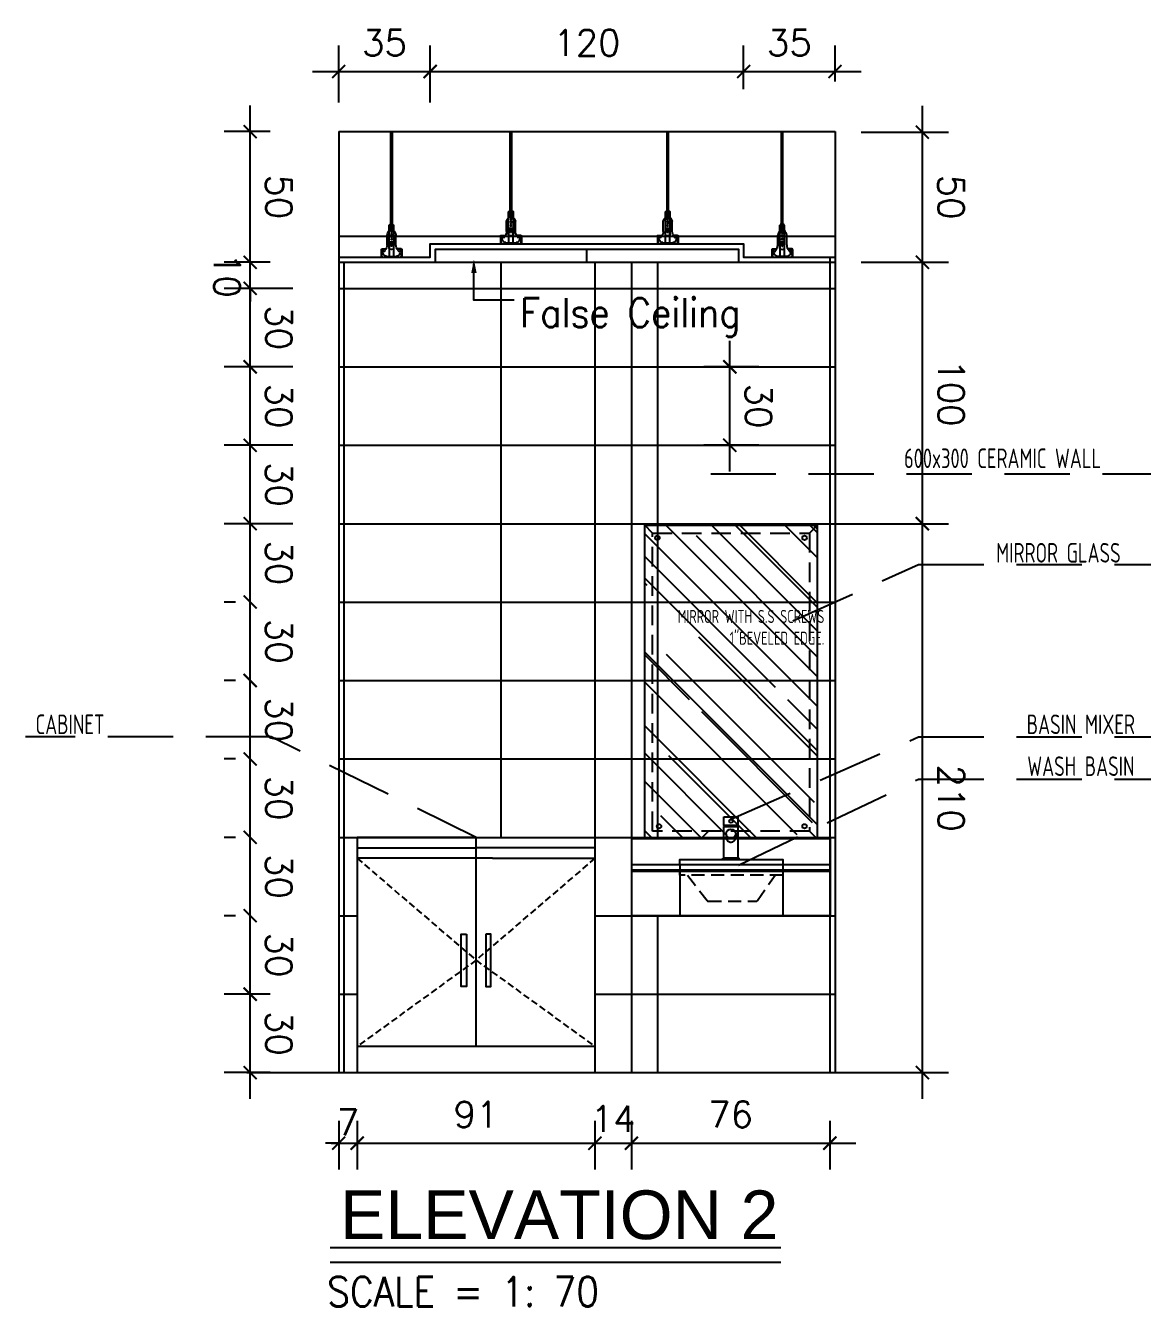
# Model space of a CAD drawing. Header units: centimetres. Extents: x -1797 to 2001, y -8788 to 1856.
# Drawn here: x 802.4 to 1229.8, y 1366.1 to 1856 of the extents above; entities that cross this region are included whole.
import ezdxf
from ezdxf.xclip import XClip

# ---------------------------------------------------------------- set-up
doc = ezdxf.new("R2010")
doc.units = ezdxf.units.CM
doc.header["$LTSCALE"] = 100
doc.header["$MEASUREMENT"] = 0
doc.header["$XCLIPFRAME"] = 0
doc.header["$PDMODE"] = 35
doc.linetypes.add('HIDDEN', pattern=[0.375, 0.25, -0.125])
doc.linetypes.add('HIDDEN2', pattern=[0.1875, 0.125, -0.0625])
for name, color, linetype in [('BATH', 85, 'Continuous'), ('CEILING', 161, 'Continuous'), ('CEILING HANGER', 8, 'Continuous'), ('DIM', 1, 'Continuous'), ('HIDDEN -03', 8, 'HIDDEN'), ('ID_Flooring_02', 127, 'Continuous'), ('ID_Furniture-Fixed_01', 141, 'Continuous'), ('IDT-13Light-Hidden', 1, 'HIDDEN'), ('IDT-HATCH', 8, 'Continuous'), ('IDT-TXT25', 3, 'Continuous'), ('TEXT', 3, 'Continuous'), ('Text-1', 3, 'Continuous'), ('WALL-01', 7, 'Continuous'), ('WALL-03', 2, 'Continuous'), ('WALL-04', 1, 'Continuous'), ('WALL-05', 8, 'Continuous')]:
    doc.layers.add(name, color=color, linetype=linetype)
doc.styles.add('ART', font='arial.ttf')
doc.styles.add('HB25Small', font='ARCHSTYL.SHX', dxfattribs={"width": 0.8, "height": 2.5})
doc.styles.add('ISO', font='isocp2.shx', dxfattribs={"width": 0.8})
doc.styles.add('ROMANS', font='romans')
doc.dimstyles.new('AS-17-100', dxfattribs={"dimtxt": 10, "dimasz": 5, "dimexe": 10, "dimexo": 10, "dimgap": 6, "dimtad": 1, "dimtoh": 1, "dimdec": 0, "dimdsep": 46, "dimtxsty": 'ROMANS', "dimblk1": 'ARCHTICK', "dimblk2": 'ARCHTICK', "dimsah": 1, "dimcen": 25, "dimdle": 10, "dimclrd": 1, "dimclre": 1, "dimclrt": 2, "dimadec": 0, "dimazin": 0, "dimtfac": 1, "dimtdec": 0, "dimtofl": 0, "dimtmove": 2, "dimatfit": 3, "dimldrblk": 'ARCHTICK', "dimfxl": 1, "dimtolj": 1, "dimtzin": 0, "dimarcsym": 0})
doc.dimstyles.new('DIM DET', dxfattribs={"dimtxt": 0.05, "dimasz": 0.025, "dimexe": 0.025, "dimexo": 0.025, "dimgap": 0.025, "dimtad": 1, "dimzin": 0, "dimdsep": 46, "dimtxsty": 'ISO', "dimblk": 'ARCHTICK', "dimcen": 0.1, "dimdle": 0.025, "dimclrd": 15, "dimclre": 15, "dimclrt": 2, "dimadec": 0, "dimazin": 0, "dimtfac": 1, "dimtmove": 2, "dimatfit": 0, "dimldrblk": 'ARCHTICK', "dimfxl": 0.17, "dimtzin": 1, "dimarcsym": 0})

# ---------------------------------------------------------------- blocks, each defined once
blk = doc.blocks.new('SUP')
at = {"layer": 'CEILING HANGER', "extrusion": (-6.56544e-09, 1.61575e-05, 1)}
for p, q in [((-555.86, -4415.29, 0.02), (-555.86, -4347.85, 0.02)), ((-555.25, -4415.29, 0.02), (-555.25, -4347.85, 0.02)), ((-556.44, -4415.38, 0.02), (-556.44, -4413.19, 0.02)), ((-555.86, -4414.67, 0.02), (-555.86, -4414.7, 0.02)), ((-555.86, -4414.7, 0.02), (-555.84, -4414.74, 0.02)), ((-555.27, -4414.74, 0.02), (-555.26, -4414.7, 0.02)), ((-555.26, -4414.7, 0.02), (-555.25, -4414.67, 0.02)), ((-554.61, -4415.38, 0.02), (-554.61, -4413.19, 0.02)), ((-557.24, -4420.73, 0.02), (-557.24, -4417, 0.02)), ((-556.44, -4422.11, 0.02), (-556.44, -4415.38, 0.02)), ((-554.61, -4419.5, 0.02), (-556.44, -4419.5, 0.02)), ((-556.34, -4415.29, 0.02), (-554.71, -4415.29, 0.02)), ((-555.84, -4414.74, 0.02), (-555.82, -4414.77, 0.02)), ((-555.82, -4414.77, 0.02), (-555.79, -4414.79, 0.02)), ((-555.79, -4414.79, 0.02), (-555.75, -4414.82, 0.02)), ((-555.75, -4414.82, 0.02), (-555.71, -4414.84, 0.02)), ((-555.71, -4414.84, 0.02), (-555.66, -4414.85, 0.02)), ((-555.66, -4414.85, 0.02), (-555.61, -4414.86, 0.02)), ((-555.61, -4414.86, 0.02), (-555.56, -4414.86, 0.02)), ((-555.56, -4414.86, 0.02), (-555.5, -4414.86, 0.02)), ((-555.5, -4414.86, 0.02), (-555.45, -4414.85, 0.02)), ((-555.45, -4414.85, 0.02), (-555.4, -4414.84, 0.02)), ((-555.4, -4414.84, 0.02), (-555.36, -4414.82, 0.02)), ((-555.36, -4414.82, 0.02), (-555.32, -4414.79, 0.02)), ((-555.32, -4414.79, 0.02), (-555.29, -4414.77, 0.02)), ((-555.29, -4414.77, 0.02), (-555.27, -4414.74, 0.02)), ((-554.61, -4422.1, 0.02), (-554.61, -4415.38, 0.02)), ((-553.82, -4420.73, 0.02), (-553.82, -4417, 0.02)), ((-559.5, -4422.53, 0.02), (-559.5, -4426.15, 0.02)), ((-559.37, -4423.36, 0.02), (-559.5, -4423.36, 0.02)), ((-559.37, -4422.53, 0.02), (-559.37, -4426.15, 0.02)), ((-559.25, -4422.29, 0.02), (-557.67, -4422.29, 0.02)), ((-559.25, -4422.41, 0.02), (-557.74, -4422.41, 0.02)), ((-558.92, -4423.15, 0.02), (-558.92, -4423.41, 0.02)), ((-558.73, -4424.21, 0.02), (-558.9, -4423.57, 0.02)), ((-558.57, -4423.16, 0.02), (-558.6, -4423.08, 0.02)), ((-558.4, -4423.28, 0.02), (-558.4, -4423.28, 0.02)), ((-556.35, -4425.11, 0.02), (-556.35, -4421.21, 0.02)), ((-556.29, -4421.21, 0.02), (-556.35, -4421.21, 0.02)), ((-556.23, -4421.14, 0.02), (-556.23, -4420.6, 0.02)), ((-554.89, -4420.53, 0.02), (-556.17, -4420.53, 0.02)), ((-555.24, -4420.02, 0.02), (-555.82, -4420.02, 0.02)), ((-555.24, -4420.27, 0.02), (-555.82, -4420.27, 0.02)), ((-555.74, -4421.21, 0.02), (-555.77, -4420.78, 0.02)), ((-555.28, -4420.78, 0.02), (-555.77, -4420.78, 0.02)), ((-555.74, -4421.21, 0.02), (-555.31, -4421.21, 0.02)), ((-555.31, -4421.21, 0.02), (-555.28, -4420.78, 0.02)), ((-554.83, -4421.14, 0.02), (-554.83, -4420.6, 0.02)), ((-554.71, -4421.21, 0.02), (-554.77, -4421.21, 0.02)), ((-554.71, -4425.11, 0.02), (-554.71, -4421.21, 0.02)), ((-551.81, -4422.29, 0.02), (-553.39, -4422.29, 0.02)), ((-551.81, -4422.41, 0.02), (-553.32, -4422.41, 0.02)), ((-552.66, -4423.28, 0.02), (-552.66, -4423.28, 0.02)), ((-552.49, -4423.16, 0.02), (-552.46, -4423.08, 0.02)), ((-552.33, -4424.21, 0.02), (-552.15, -4423.57, 0.02)), ((-552.13, -4423.15, 0.02), (-552.13, -4423.41, 0.02)), ((-551.68, -4422.53, 0.02), (-551.68, -4426.15, 0.02)), ((-551.68, -4423.36, 0.02), (-551.56, -4423.36, 0.02)), ((-551.56, -4422.53, 0.02), (-551.56, -4426.15, 0.02)), ((-559.5, -4426.15, 0.02), (-559.5, -4427.62, 0.02)), ((-559.5, -4427.62, 0.02), (-559.37, -4427.62, 0.02)), ((-559.37, -4426.15, 0.02), (-559.37, -4427.62, 0.02)), ((-556.23, -4425.11, 0.02), (-557.55, -4425.11, 0.02)), ((-554.83, -4425.11, 0.02), (-556.23, -4425.11, 0.02)), ((-555.07, -4425.48, 0.02), (-555.99, -4425.48, 0.02)), ((-553.5, -4425.11, 0.02), (-554.83, -4425.11, 0.02)), ((-551.68, -4426.15, 0.02), (-551.68, -4427.62, 0.02)), ((-551.56, -4427.62, 0.02), (-551.68, -4427.62, 0.02)), ((-551.56, -4426.15, 0.02), (-551.56, -4427.62, 0.02))]:
    blk.add_line(p, q, dxfattribs=at)
at = {"layer": 'CEILING HANGER', "extrusion": (-6.56544e-09, 1.61575e-05, 1), "const_width": 0.244, "elevation": -0.07}
blk.add_lwpolyline([(-558.58, -4423.04, 1), (-559.07, -4423.04), (-559.07, -4423.22, 0.267949), (-558.99, -4423.35, -0.57735), (-558.99, -4423.61, 0.267949), (-559.07, -4423.75), (-559.07, -4424.04, 0.267949), (-558.99, -4424.17, -0.57735), (-558.99, -4424.43, 0.267949), (-559.07, -4424.56), (-559.07, -4424.85, 0.267949), (-558.99, -4424.98, -0.57735), (-558.99, -4425.25, 0.267949), (-559.07, -4425.38), (-559.07, -4425.7, 0.414214), (-558.92, -4425.85), (-558.23, -4425.85, 0.247529), (-558.1, -4425.78, -0.247529), (-557.98, -4425.72), (-557.55, -4425.72, -0.247529), (-557.43, -4425.78, 0.247529), (-557.3, -4425.85), (-555.79, -4425.85, 0.267949), (-555.66, -4425.77, -0.57735), (-555.4, -4425.77, 0.267949), (-555.26, -4425.85), (-553.76, -4425.85, 0.247529), (-553.63, -4425.78, -0.247529), (-553.51, -4425.72), (-553.08, -4425.72, -0.247529), (-552.95, -4425.78, 0.247529), (-552.83, -4425.85), (-552.14, -4425.85, 0.414214), (-551.99, -4425.7), (-551.99, -4425.38, 0.267949), (-552.07, -4425.25, -0.57735), (-552.07, -4424.98, 0.267949), (-551.99, -4424.85), (-551.99, -4424.56, 0.267949), (-552.07, -4424.43, -0.57735), (-552.07, -4424.17, 0.267949), (-551.99, -4424.04), (-551.99, -4423.75, 0.267949), (-552.07, -4423.61, -0.57735), (-552.07, -4423.35, 0.267949), (-551.99, -4423.22), (-551.99, -4423.04, 1), (-552.48, -4423.04)], format="xyb", dxfattribs=at)
at = {"layer": 'CEILING HANGER', "extrusion": (-6.56544e-09, 1.61575e-05, 1)}
for centre, radius in [((-555.53, -4417.24, -0.05), 0.342), ((-555.53, -4416.02, -0.05), 0.252), ((-555.53, -4418.46, -0.05), 0.252)]:
    blk.add_circle(centre, radius, dxfattribs=at)
for centre, radius, start, end in [((-555.53, -4414.15, -0.05), 1.33, 104.5031, 133.577), ((-555.53, -4414.15, -0.05), 1.33, 46.3713, 77.9165), ((-554.37, -4417.4, -0.05), 2.89, 132.9462, 171.8788), ((-556.68, -4417.4, -0.05), 2.89, 8.1212, 47.0538), ((-559.25, -4422.53, -0.05), 0.244, 90, 180), ((-559.25, -4422.53, -0.05), 0.122, 90, 180), ((-558.74, -4423.15, -0.05), 0.183, 102.9976, 180), ((-558.31, -4423.41, -0.05), 0.61, 180, 195), ((-557.47, -4423.62, -0.05), 1.37, 195, 270), ((-558.75, -4423.09, -0.05), 0.122, 77.0024, 102.9976), ((-558.77, -4423.15, -0.05), 0.183, 20, 77.0024), ((-558.4, -4423.1, -0.05), 0.183, 200, 270), ((-558.4, -4423.1, -0.05), 0.183, 270, 357.8496), ((-557.85, -4423.12, -0.05), 0.366, 135.5755, 177.8496), ((-560.29, -4420.73, -0.05), 3.05, 315.5755, 360), ((-555.53, -4421.14, -0.05), 1.33, 226.423, 313.6287), ((-556.29, -4421.14, -0.05), 0.061, 270, 360), ((-556.17, -4420.6, -0.05), 0.061, 90, 180), ((-555.82, -4420.14, -0.05), 0.122, 90, 270), ((-555.24, -4420.14, -0.05), 0.122, 270, 90), ((-554.89, -4420.6, -0.05), 0.061, 360, 90), ((-554.77, -4421.14, -0.05), 0.061, 180, 270), ((-550.77, -4420.73, -0.05), 3.05, 180, 224.4246), ((-553.58, -4423.62, -0.05), 1.37, 270, 345), ((-553.21, -4423.12, -0.05), 0.366, 2.1504, 44.4246), ((-552.66, -4423.1, -0.05), 0.183, 182.1504, 270), ((-552.66, -4423.1, -0.05), 0.183, 270, 340), ((-552.29, -4423.15, -0.05), 0.183, 102.9976, 160), ((-552.3, -4423.09, -0.05), 0.122, 77.0024, 102.9976), ((-552.32, -4423.15, -0.05), 0.183, 360, 77.0024), ((-552.74, -4423.41, -0.05), 0.61, 345, 360), ((-551.81, -4422.53, -0.05), 0.244, 360, 90), ((-551.81, -4422.53, -0.05), 0.122, 360, 90), ((-555.99, -4425.11, -0.05), 0.366, 180, 270), ((-555.07, -4425.11, -0.05), 0.366, 270, 360)]:
    blk.add_arc(centre, radius, start, end, dxfattribs=at)
blk = doc.blocks.new('FALSE CEILING')
at = {"xscale": -1}
for p in [(-1545.11, 4427.62, -0.02), (-1485.11, 4427.62, -0.02), (-1425.11, 4427.62, -0.02), (-1365.11, 4427.62, -0.02), (-1305.11, 4427.62, -0.02), (-1245.11, 4427.62, -0.02), (-1185.11, 4427.62, -0.02), (-1125.11, 4427.62, -0.02), (-1065.11, 4427.62, -0.02), (-1005.11, 4427.62, -0.02), (-945.11, 4427.62, -0.02), (-885.11, 4427.62, -0.02), (-825.11, 4427.62, -0.02), (-765.11, 4427.62, -0.02), (-705.11, 4427.62, -0.02), (-645.11, 4427.62, -0.02), (-585.11, 4427.62, -0.02), (-525.11, 4427.62, -0.02), (-465.11, 4427.62, -0.02), (-405.11, 4427.62, -0.02), (-345.11, 4427.62, -0.02), (-285.11, 4427.62, -0.02), (-225.11, 4427.62, -0.02), (-165.11, 4427.62, -0.02), (-105.11, 4427.62, -0.02), (-45.11, 4427.62, -0.02), (14.89, 4427.62, -0.02), (74.89, 4427.62, -0.02), (134.89, 4427.62, -0.02), (194.89, 4427.62, -0.02), (254.89, 4427.62, -0.02), (314.89, 4427.62, -0.02), (374.89, 4427.62, -0.02), (434.89, 4427.62, -0.02)]:
    blk.add_blockref('SUP', p, dxfattribs=at)
blk = doc.blocks.new('wbmixer')
at = {"layer": 'ID_Furniture-Fixed_01'}
for p, q in [((-18.1, 98.2), (-18.1, 84.4)), ((18.1, 98.2), (18.1, 84.4))]:
    blk.add_line(p, q, dxfattribs=at)
for points in [[(-26.7, 162.7), (26.7, 162.7), (26.7, 130.3), (-26.7, 130.3)], [(-26.7, 125.8), (26.7, 125.8), (26.7, 4.7), (-26.7, 4.7)], [(-30.6, 4.7), (30.6, 4.7), (30.6, 0), (-30.6, 0)]]:
    blk.add_lwpolyline(points, close=True, dxfattribs=at)
for centre, radius in [((0, 146.5), 6.75), ((0, 98.2), 18.1)]:
    blk.add_circle(centre, radius, dxfattribs=at)
blk.add_arc((0, 84.4), 18.1, 157.5182, 0, dxfattribs=at)
blk = doc.blocks.new('MIRR')
at = {"layer": 'IDT-HATCH'}
h = blk.add_hatch(dxfattribs=at)
h.set_pattern_fill('AR-RROOF', color=256, scale=20, angle=405, style=0)
h.set_pattern_definition([(135, (355.278, -47.194), (-16.9706, 45.2548), [300, -40, 100, -20]), (135, (343.54, -21.314), (32.951, 4.667), [60, -6.6, 120, -15]), (135, (360.228, -28.102), (-64.0639, 83.0143), [160, -28, 80, -20])])
h.paths.add_polyline_path([(435.65, 69.81), (369.65, 69.81), (369.65, -50.19), (435.65, -50.19)])
at = {"layer": 'BATH', "color": 251}
for p, q in [((372.65, 66.81), (369.65, 69.81)), ((432.65, 66.81), (435.65, 69.81)), ((394.07, -47.19), (391.07, -50.19)), ((432.65, -47.19), (435.65, -50.19))]:
    blk.add_line(p, q, dxfattribs=at)
at = {"layer": 'HIDDEN -03', "linetype": 'HIDDEN2', "ltscale": 0.6}
blk.add_lwpolyline([(372.65, 66.81), (432.65, 66.81), (432.65, -47.19), (372.65, -47.19)], close=True, dxfattribs=at)
at = {"layer": 'HIDDEN -03', "linetype": 'HIDDEN2', "ltscale": 0.4}
blk.add_lwpolyline([(422.56, -62.19), (422.56, -64.09), (383.06, -64.09), (383.06, -62.19)], dxfattribs=at)
blk.add_lwpolyline([(386.06, -64.09), (393.5, -73.8, 0.244735), (394.08, -74.09), (412.19, -74.09, 0.244735), (412.77, -73.8), (419.56, -64.09)], format="xyb", dxfattribs=at)
at = {"layer": 'ID_Furniture-Fixed_01'}
for p, q in [((440.56, -50.19), (364.56, -50.19)), ((364.56, -50.19), (364.56, -79.6)), ((440.56, -50.19), (440.56, -79.6)), ((440.56, -60.19), (364.56, -60.19)), ((440.56, -62.19), (364.56, -62.19)), ((440.56, -62.69), (364.56, -62.69)), ((383.06, -60.19), (383.06, -79.6)), ((422.56, -60.19), (422.56, -79.6)), ((440.56, -79.6), (364.56, -79.6))]:
    blk.add_line(p, q, dxfattribs=at)
blk.add_lwpolyline([(369.65, 69.81), (435.65, 69.81), (435.65, -50.19), (369.65, -50.19)], close=True, dxfattribs=at)
blk.add_lwpolyline([(383.06, -60.19), (383.06, -58.09), (422.56, -58.09), (422.56, -60.19)], dxfattribs=at)
for centre in [(374.49, 64.97), (430.81, 64.97), (375.13, -45.36), (430.81, -45.36)]:
    blk.add_circle(centre, 0.837, dxfattribs=at)
at = {"layer": 'IDT-13Light-Hidden', "xscale": 0.1000000000203727, "yscale": 0.1000000000203727, "zscale": 0.1000000000203727}
blk.add_blockref('wbmixer', (402.65, -58.09), dxfattribs=at)
at = {"layer": 'IDT-TXT25', "insert": (438.39, 37.4), "char_height": 5, "width": 58.9188, "attachment_point": 3, "style": 'HB25Small'}
blk.add_mtext('MIRROR WITH S.S SCREWS 1"BEVELED EDGE.', dxfattribs=at)
blk = doc.blocks.new('_ARCHTICK')
at = {"color": 0, "linetype": 'ByBlock', "const_width": 0.15}
blk.add_lwpolyline([(-0.5, -0.5), (0.5, 0.5)], dxfattribs=at)
blk = doc.blocks.new('*D161')
at = {"layer": 'Defpoints', "color": 0, "transparency": 16777216}
for p in [(1228.4, 1798.93), (1228.4, 1768.93), (1246.08, 1768.93)]:
    blk.add_point(p, dxfattribs=at)
at = {"layer": 'DIM', "color": 1, "lineweight": -2, "transparency": 16777216}
for p, q in [((1246.08, 1808.93), (1246.08, 1758.93)), ((1238.4, 1798.93), (1256.08, 1798.93)), ((1238.4, 1768.93), (1256.08, 1768.93))]:
    blk.add_line(p, q, dxfattribs=at)
at = {"layer": 'DIM', "color": 1, "lineweight": -2, "transparency": 16777216, "xscale": 5, "yscale": 5, "zscale": 5}
for p, rotation in [((1246.08, 1798.93), 90), ((1246.08, 1768.93), 270)]:
    blk.add_blockref('_ARCHTICK', p, dxfattribs=dict(at, rotation=rotation))
at = {"layer": 'DIM', "color": 2, "transparency": 16777216, "insert": (1235.08, 1783.93), "char_height": 10, "attachment_point": 5, "rotation": 90, "style": 'ROMANS'}
blk.add_mtext('\\A1;30', dxfattribs=at)
blk = doc.blocks.new('*D162')
at = {"layer": 'Defpoints', "color": 0, "transparency": 16777216}
for p in [(1228.4, 1768.93), (1241.72, 1738.93), (1246.08, 1738.93)]:
    blk.add_point(p, dxfattribs=at)
at = {"layer": 'DIM', "color": 1, "lineweight": -2, "transparency": 16777216}
for p, q in [((1246.08, 1778.93), (1246.08, 1728.93)), ((1238.4, 1768.93), (1256.08, 1768.93)), ((1251.72, 1738.93), (1256.08, 1738.93))]:
    blk.add_line(p, q, dxfattribs=at)
at = {"layer": 'DIM', "color": 1, "lineweight": -2, "transparency": 16777216, "xscale": 5, "yscale": 5, "zscale": 5}
for p, rotation in [((1246.08, 1768.93), 90), ((1246.08, 1738.93), 270)]:
    blk.add_blockref('_ARCHTICK', p, dxfattribs=dict(at, rotation=rotation))
at = {"layer": 'DIM', "color": 2, "transparency": 16777216, "insert": (1235.08, 1753.93), "char_height": 10, "attachment_point": 5, "rotation": 90, "style": 'ROMANS'}
blk.add_mtext('\\A1;30', dxfattribs=at)
blk = doc.blocks.new('*D163')
at = {"layer": 'Defpoints', "color": 0, "transparency": 16777216}
for p in [(1241.72, 1738.93), (1241.72, 1708.93), (1246.08, 1708.93)]:
    blk.add_point(p, dxfattribs=at)
at = {"layer": 'DIM', "color": 1, "lineweight": -2, "transparency": 16777216}
for p, q in [((1246.08, 1748.93), (1246.08, 1698.93)), ((1251.72, 1738.93), (1256.08, 1738.93)), ((1251.72, 1708.93), (1256.08, 1708.93))]:
    blk.add_line(p, q, dxfattribs=at)
at = {"layer": 'DIM', "color": 1, "lineweight": -2, "transparency": 16777216, "xscale": 5, "yscale": 5, "zscale": 5}
for p, rotation in [((1246.08, 1738.93), 90), ((1246.08, 1708.93), 270)]:
    blk.add_blockref('_ARCHTICK', p, dxfattribs=dict(at, rotation=rotation))
at = {"layer": 'DIM', "color": 2, "transparency": 16777216, "insert": (1235.08, 1723.93), "char_height": 10, "attachment_point": 5, "rotation": 90, "style": 'ROMANS'}
blk.add_mtext('\\A1;30', dxfattribs=at)
blk = doc.blocks.new('*D164')
at = {"layer": 'Defpoints', "color": 0, "transparency": 16777216}
for p in [(1241.72, 1708.93), (1241.72, 1678.93), (1246.08, 1678.93)]:
    blk.add_point(p, dxfattribs=at)
at = {"layer": 'DIM', "color": 1, "lineweight": -2, "transparency": 16777216}
for p, q in [((1246.08, 1718.93), (1246.08, 1668.93)), ((1251.72, 1708.93), (1256.08, 1708.93)), ((1251.72, 1678.93), (1256.08, 1678.93))]:
    blk.add_line(p, q, dxfattribs=at)
at = {"layer": 'DIM', "color": 1, "lineweight": -2, "transparency": 16777216, "xscale": 5, "yscale": 5, "zscale": 5}
for p, rotation in [((1246.08, 1708.93), 90), ((1246.08, 1678.93), 270)]:
    blk.add_blockref('_ARCHTICK', p, dxfattribs=dict(at, rotation=rotation))
at = {"layer": 'DIM', "color": 2, "transparency": 16777216, "insert": (1235.08, 1693.93), "char_height": 10, "attachment_point": 5, "rotation": 90, "style": 'ROMANS'}
blk.add_mtext('\\A1;30', dxfattribs=at)
blk = doc.blocks.new('*D165')
at = {"layer": 'Defpoints', "color": 0, "transparency": 16777216}
for p in [(1241.72, 1678.93), (1241.72, 1648.93), (1246.08, 1648.93)]:
    blk.add_point(p, dxfattribs=at)
at = {"layer": 'DIM', "color": 1, "lineweight": -2, "transparency": 16777216}
for p, q in [((1246.08, 1688.93), (1246.08, 1638.93)), ((1251.72, 1678.93), (1256.08, 1678.93)), ((1251.72, 1648.93), (1256.08, 1648.93))]:
    blk.add_line(p, q, dxfattribs=at)
at = {"layer": 'DIM', "color": 1, "lineweight": -2, "transparency": 16777216, "xscale": 5, "yscale": 5, "zscale": 5}
for p, rotation in [((1246.08, 1678.93), 90), ((1246.08, 1648.93), 270)]:
    blk.add_blockref('_ARCHTICK', p, dxfattribs=dict(at, rotation=rotation))
at = {"layer": 'DIM', "color": 2, "transparency": 16777216, "insert": (1235.08, 1663.93), "char_height": 10, "attachment_point": 5, "rotation": 90, "style": 'ROMANS'}
blk.add_mtext('\\A1;30', dxfattribs=at)
blk = doc.blocks.new('*D166')
at = {"layer": 'Defpoints', "color": 0, "transparency": 16777216}
for p in [(1241.72, 1648.93), (1241.72, 1618.93), (1246.08, 1618.93)]:
    blk.add_point(p, dxfattribs=at)
at = {"layer": 'DIM', "color": 1, "lineweight": -2, "transparency": 16777216}
for p, q in [((1246.08, 1658.93), (1246.08, 1608.93)), ((1251.72, 1648.93), (1256.08, 1648.93)), ((1251.72, 1618.93), (1256.08, 1618.93))]:
    blk.add_line(p, q, dxfattribs=at)
at = {"layer": 'DIM', "color": 1, "lineweight": -2, "transparency": 16777216, "xscale": 5, "yscale": 5, "zscale": 5}
for p, rotation in [((1246.08, 1648.93), 90), ((1246.08, 1618.93), 270)]:
    blk.add_blockref('_ARCHTICK', p, dxfattribs=dict(at, rotation=rotation))
at = {"layer": 'DIM', "color": 2, "transparency": 16777216, "insert": (1235.08, 1633.93), "char_height": 10, "attachment_point": 5, "rotation": 90, "style": 'ROMANS'}
blk.add_mtext('\\A1;30', dxfattribs=at)
blk = doc.blocks.new('*D167')
at = {"layer": 'Defpoints', "color": 0, "transparency": 16777216}
for p in [(1241.72, 1618.93), (1219.73, 1588.93), (1246.08, 1588.93)]:
    blk.add_point(p, dxfattribs=at)
at = {"layer": 'DIM', "color": 1, "lineweight": -2, "transparency": 16777216}
for p, q in [((1246.08, 1628.93), (1246.08, 1578.93)), ((1251.72, 1618.93), (1256.08, 1618.93)), ((1229.73, 1588.93), (1256.08, 1588.93))]:
    blk.add_line(p, q, dxfattribs=at)
at = {"layer": 'DIM', "color": 1, "lineweight": -2, "transparency": 16777216, "xscale": 5, "yscale": 5, "zscale": 5}
for p, rotation in [((1246.08, 1618.93), 90), ((1246.08, 1588.93), 270)]:
    blk.add_blockref('_ARCHTICK', p, dxfattribs=dict(at, rotation=rotation))
at = {"layer": 'DIM', "color": 2, "transparency": 16777216, "insert": (1235.08, 1603.93), "char_height": 10, "attachment_point": 5, "rotation": 90, "style": 'ROMANS'}
blk.add_mtext('\\A1;30', dxfattribs=at)
blk = doc.blocks.new('*D168')
at = {"layer": 'Defpoints', "color": 0, "transparency": 16777216}
for p in [(1219.73, 1588.93), (1219.73, 1558.93), (1246.08, 1558.93)]:
    blk.add_point(p, dxfattribs=at)
at = {"layer": 'DIM', "color": 1, "lineweight": -2, "transparency": 16777216}
for p, q in [((1246.08, 1598.93), (1246.08, 1548.93)), ((1229.73, 1588.93), (1256.08, 1588.93)), ((1229.73, 1558.93), (1256.08, 1558.93))]:
    blk.add_line(p, q, dxfattribs=at)
at = {"layer": 'DIM', "color": 1, "lineweight": -2, "transparency": 16777216, "xscale": 5, "yscale": 5, "zscale": 5}
for p, rotation in [((1246.08, 1588.93), 90), ((1246.08, 1558.93), 270)]:
    blk.add_blockref('_ARCHTICK', p, dxfattribs=dict(at, rotation=rotation))
at = {"layer": 'DIM', "color": 2, "transparency": 16777216, "insert": (1235.08, 1573.93), "char_height": 10, "attachment_point": 5, "rotation": 90, "style": 'ROMANS'}
blk.add_mtext('\\A1;30', dxfattribs=at)
blk = doc.blocks.new('*D169')
at = {"layer": 'Defpoints', "color": 0, "transparency": 16777216}
for p in [(1219.73, 1558.93), (1219.73, 1528.93), (1246.08, 1528.93)]:
    blk.add_point(p, dxfattribs=at)
at = {"layer": 'DIM', "color": 1, "lineweight": -2, "transparency": 16777216}
for p, q in [((1246.08, 1568.93), (1246.08, 1518.93)), ((1229.73, 1558.93), (1256.08, 1558.93)), ((1229.73, 1528.93), (1256.08, 1528.93))]:
    blk.add_line(p, q, dxfattribs=at)
at = {"layer": 'DIM', "color": 1, "lineweight": -2, "transparency": 16777216, "xscale": 5, "yscale": 5, "zscale": 5}
for p, rotation in [((1246.08, 1558.93), 90), ((1246.08, 1528.93), 270)]:
    blk.add_blockref('_ARCHTICK', p, dxfattribs=dict(at, rotation=rotation))
at = {"layer": 'DIM', "color": 2, "transparency": 16777216, "insert": (1235.08, 1543.93), "char_height": 10, "attachment_point": 5, "rotation": 90, "style": 'ROMANS'}
blk.add_mtext('\\A1;30', dxfattribs=at)
blk = doc.blocks.new('*D170')
at = {"layer": 'Defpoints', "color": 0, "transparency": 16777216}
for p in [(1219.73, 1528.93), (1219.73, 1498.93), (1246.08, 1498.93)]:
    blk.add_point(p, dxfattribs=at)
at = {"layer": 'DIM', "color": 1, "lineweight": -2, "transparency": 16777216}
for p, q in [((1246.08, 1538.93), (1246.08, 1488.93)), ((1229.73, 1528.93), (1256.08, 1528.93)), ((1229.73, 1498.93), (1256.08, 1498.93))]:
    blk.add_line(p, q, dxfattribs=at)
at = {"layer": 'DIM', "color": 1, "lineweight": -2, "transparency": 16777216, "xscale": 5, "yscale": 5, "zscale": 5}
for p, rotation in [((1246.08, 1528.93), 90), ((1246.08, 1498.93), 270)]:
    blk.add_blockref('_ARCHTICK', p, dxfattribs=dict(at, rotation=rotation))
at = {"layer": 'DIM', "color": 2, "transparency": 16777216, "insert": (1235.08, 1513.93), "char_height": 10, "attachment_point": 5, "rotation": 90, "style": 'ROMANS'}
blk.add_mtext('\\A1;30', dxfattribs=at)
blk = doc.blocks.new('*D171')
at = {"layer": 'Defpoints', "color": 0, "transparency": 16777216}
for p in [(1228.4, 1498.93), (1228.4, 1488.93), (1246.08, 1488.93)]:
    blk.add_point(p, dxfattribs=at)
at = {"layer": 'DIM', "color": 1, "lineweight": -2, "transparency": 16777216}
for p, q in [((1246.08, 1498.93), (1246.08, 1503.93)), ((1238.4, 1498.93), (1256.08, 1498.93)), ((1238.4, 1488.93), (1256.08, 1488.93)), ((1246.08, 1488.93), (1246.08, 1483.93))]:
    blk.add_line(p, q, dxfattribs=at)
at = {"layer": 'DIM', "color": 1, "lineweight": -2, "transparency": 16777216, "xscale": 5, "yscale": 5, "zscale": 5}
for p, rotation in [((1246.08, 1498.93), 270), ((1246.08, 1488.93), 90)]:
    blk.add_blockref('_ARCHTICK', p, dxfattribs=dict(at, rotation=rotation))
at = {"layer": 'DIM', "color": 2, "transparency": 16777216, "insert": (1254.93, 1493.93), "char_height": 10, "attachment_point": 5, "rotation": 90, "style": 'ROMANS'}
blk.add_mtext('\\A1;10', dxfattribs=at)
blk = doc.blocks.new('*D172')
at = {"layer": 'Defpoints', "color": 0, "transparency": 16777216}
for p in [(1228.4, 1488.93), (1228.4, 1438.93), (1246.08, 1438.93)]:
    blk.add_point(p, dxfattribs=at)
at = {"layer": 'DIM', "color": 1, "lineweight": -2, "transparency": 16777216}
for p, q in [((1246.08, 1498.93), (1246.08, 1428.93)), ((1238.4, 1488.93), (1256.08, 1488.93)), ((1238.4, 1438.93), (1256.08, 1438.93))]:
    blk.add_line(p, q, dxfattribs=at)
at = {"layer": 'DIM', "color": 1, "lineweight": -2, "transparency": 16777216, "xscale": 5, "yscale": 5, "zscale": 5}
for p, rotation in [((1246.08, 1488.93), 90), ((1246.08, 1438.93), 270)]:
    blk.add_blockref('_ARCHTICK', p, dxfattribs=dict(at, rotation=rotation))
at = {"layer": 'DIM', "color": 2, "transparency": 16777216, "insert": (1235.08, 1463.93), "char_height": 10, "attachment_point": 5, "rotation": 90, "style": 'ROMANS'}
blk.add_mtext('\\A1;50', dxfattribs=at)
blk = doc.blocks.new('*D173')
at = {"layer": 'Defpoints', "color": 0, "transparency": 16777216}
for p in [(1022.19, 1798.93), (988.78, 1588.93), (1032.16, 1588.93, 0)]:
    blk.add_point(p, dxfattribs=at)
at = {"layer": 'DIM', "color": 1, "lineweight": -2, "transparency": 16777216}
for p, q in [((988.78, 1808.93), (988.78, 1578.93)), ((1012.19, 1798.93), (978.78, 1798.93)), ((1022.16, 1588.93), (978.78, 1588.93))]:
    blk.add_line(p, q, dxfattribs=at)
at = {"layer": 'DIM', "color": 1, "lineweight": -2, "transparency": 16777216, "xscale": 5, "yscale": 5, "zscale": 5}
for p, rotation in [((988.78, 1798.93), 90), ((988.78, 1588.93), 270)]:
    blk.add_blockref('_ARCHTICK', p, dxfattribs=dict(at, rotation=rotation))
at = {"layer": 'DIM', "color": 2, "transparency": 16777216, "insert": (977.78, 1693.93), "char_height": 10, "attachment_point": 5, "rotation": 90, "style": 'ROMANS'}
blk.add_mtext('\\A1;210', dxfattribs=at)
blk = doc.blocks.new('*D174')
at = {"layer": 'Defpoints', "color": 0, "transparency": 16777216}
for p in [(1032.16, 1588.93, 0), (988.78, 1488.93), (1022.19, 1488.93)]:
    blk.add_point(p, dxfattribs=at)
at = {"layer": 'DIM', "color": 1, "lineweight": -2, "transparency": 16777216}
for p, q in [((988.78, 1598.93), (988.78, 1478.93)), ((1022.16, 1588.93), (978.78, 1588.93)), ((1012.19, 1488.93), (978.78, 1488.93))]:
    blk.add_line(p, q, dxfattribs=at)
at = {"layer": 'DIM', "color": 1, "lineweight": -2, "transparency": 16777216, "xscale": 5, "yscale": 5, "zscale": 5}
for p, rotation in [((988.78, 1588.93), 90), ((988.78, 1488.93), 270)]:
    blk.add_blockref('_ARCHTICK', p, dxfattribs=dict(at, rotation=rotation))
at = {"layer": 'DIM', "color": 2, "transparency": 16777216, "insert": (977.78, 1538.93), "char_height": 10, "attachment_point": 5, "rotation": 90, "style": 'ROMANS'}
blk.add_mtext('\\A1;100', dxfattribs=at)
blk = doc.blocks.new('*D175')
at = {"layer": 'Defpoints', "color": 0, "transparency": 16777216}
for p in [(1022.19, 1488.93), (988.78, 1439.13), (1022.19, 1439.13)]:
    blk.add_point(p, dxfattribs=at)
at = {"layer": 'DIM', "color": 1, "lineweight": -2, "transparency": 16777216}
for p, q in [((988.78, 1498.93), (988.78, 1429.13)), ((1012.19, 1488.93), (978.78, 1488.93)), ((1012.19, 1439.13), (978.78, 1439.13))]:
    blk.add_line(p, q, dxfattribs=at)
at = {"layer": 'DIM', "color": 1, "lineweight": -2, "transparency": 16777216, "xscale": 5, "yscale": 5, "zscale": 5}
for p, rotation in [((988.78, 1488.93), 90), ((988.78, 1439.13), 270)]:
    blk.add_blockref('_ARCHTICK', p, dxfattribs=dict(at, rotation=rotation))
at = {"layer": 'DIM', "color": 2, "transparency": 16777216, "insert": (977.78, 1464.03), "char_height": 10, "attachment_point": 5, "rotation": 90, "style": 'ROMANS'}
blk.add_mtext('\\A1;50', dxfattribs=at)
blk = doc.blocks.new('*D176')
at = {"layer": 'Defpoints', "color": 0, "transparency": 16777216}
for p in [(1041.32, 1558.93), (1041.32, 1528.93), (1062.49, 1528.93)]:
    blk.add_point(p, dxfattribs=at)
at = {"layer": 'DIM', "color": 1, "lineweight": -2, "transparency": 16777216}
for p, q in [((1062.49, 1568.93), (1062.49, 1518.93)), ((1051.32, 1558.93), (1072.49, 1558.93)), ((1051.32, 1528.93), (1072.49, 1528.93))]:
    blk.add_line(p, q, dxfattribs=at)
at = {"layer": 'DIM', "color": 1, "lineweight": -2, "transparency": 16777216, "xscale": 5, "yscale": 5, "zscale": 5}
for p, rotation in [((1062.49, 1558.93), 90), ((1062.49, 1528.93), 270)]:
    blk.add_blockref('_ARCHTICK', p, dxfattribs=dict(at, rotation=rotation))
at = {"layer": 'DIM', "color": 2, "transparency": 16777216, "insert": (1051.49, 1543.93), "char_height": 10, "attachment_point": 5, "rotation": 90, "style": 'ROMANS'}
blk.add_mtext('\\A1;30', dxfattribs=at)
blk = doc.blocks.new('*D177')
at = {"layer": 'Defpoints', "color": 0, "transparency": 16777216}
for p in [(1177.19, 1437.75), (1212.19, 1437.75), (1177.19, 1415.95)]:
    blk.add_point(p, dxfattribs=at)
at = {"layer": 'DIM', "color": 1, "lineweight": -2, "transparency": 16777216}
for p, q in [((1177.19, 1427.75), (1177.19, 1405.95)), ((1212.19, 1427.75), (1212.19, 1405.95)), ((1222.19, 1415.95), (1167.19, 1415.95))]:
    blk.add_line(p, q, dxfattribs=at)
at = {"layer": 'DIM', "color": 1, "lineweight": -2, "transparency": 16777216, "xscale": 5, "yscale": 5, "zscale": 5, "rotation": 180}
blk.add_blockref('_ARCHTICK', (1177.19, 1415.95), dxfattribs=at)
at = {"layer": 'DIM', "color": 1, "lineweight": -2, "transparency": 16777216, "xscale": 5, "yscale": 5, "zscale": 5}
blk.add_blockref('_ARCHTICK', (1212.19, 1415.95), dxfattribs=at)
at = {"layer": 'DIM', "color": 2, "transparency": 16777216, "insert": (1194.69, 1404.95), "char_height": 10, "attachment_point": 5, "rotation": 180, "style": 'ROMANS'}
blk.add_mtext('\\A1;35', dxfattribs=at)
blk = doc.blocks.new('*D178')
at = {"layer": 'Defpoints', "color": 0, "transparency": 16777216}
for p in [(1177.19, 1437.75), (1057.19, 1432.75), (1057.19, 1415.95)]:
    blk.add_point(p, dxfattribs=at)
at = {"layer": 'DIM', "color": 1, "lineweight": -2, "transparency": 16777216}
for p, q in [((1177.19, 1427.75), (1177.19, 1405.95)), ((1057.19, 1422.75), (1057.19, 1405.95)), ((1187.19, 1415.95), (1047.19, 1415.95))]:
    blk.add_line(p, q, dxfattribs=at)
at = {"layer": 'DIM', "color": 1, "lineweight": -2, "transparency": 16777216, "xscale": 5, "yscale": 5, "zscale": 5, "rotation": 180}
blk.add_blockref('_ARCHTICK', (1057.19, 1415.95), dxfattribs=at)
at = {"layer": 'DIM', "color": 1, "lineweight": -2, "transparency": 16777216, "xscale": 5, "yscale": 5, "zscale": 5}
blk.add_blockref('_ARCHTICK', (1177.19, 1415.95), dxfattribs=at)
at = {"layer": 'DIM', "color": 2, "transparency": 16777216, "insert": (1117.19, 1404.95), "char_height": 10, "attachment_point": 5, "rotation": 180, "style": 'ROMANS'}
blk.add_mtext('\\A1;120', dxfattribs=at)
blk = doc.blocks.new('*D179')
at = {"layer": 'Defpoints', "color": 0, "transparency": 16777216}
for p in [(1057.19, 1432.75), (1022.19, 1429.75), (1022.19, 1415.95)]:
    blk.add_point(p, dxfattribs=at)
at = {"layer": 'DIM', "color": 1, "lineweight": -2, "transparency": 16777216}
for p, q in [((1057.19, 1422.75), (1057.19, 1405.95)), ((1022.19, 1419.75), (1022.19, 1405.95)), ((1067.19, 1415.95), (1012.19, 1415.95))]:
    blk.add_line(p, q, dxfattribs=at)
at = {"layer": 'DIM', "color": 1, "lineweight": -2, "transparency": 16777216, "xscale": 5, "yscale": 5, "zscale": 5, "rotation": 180}
blk.add_blockref('_ARCHTICK', (1022.19, 1415.95), dxfattribs=at)
at = {"layer": 'DIM', "color": 1, "lineweight": -2, "transparency": 16777216, "xscale": 5, "yscale": 5, "zscale": 5}
blk.add_blockref('_ARCHTICK', (1057.19, 1415.95), dxfattribs=at)
at = {"layer": 'DIM', "color": 2, "transparency": 16777216, "insert": (1039.69, 1404.95), "char_height": 10, "attachment_point": 5, "rotation": 180, "style": 'ROMANS'}
blk.add_mtext('\\A1;35', dxfattribs=at)
blk = doc.blocks.new('*D180')
at = {"layer": 'Defpoints', "color": 0, "transparency": 16777216}
for p in [(1205.13, 1825.94), (1205.13, 1807.42), (1212.19, 1807.42)]:
    blk.add_point(p, dxfattribs=at)
at = {"layer": 'DIM', "color": 1, "lineweight": -2, "transparency": 16777216}
for p, q in [((1205.13, 1817.42), (1205.13, 1835.94)), ((1212.19, 1817.42), (1212.19, 1835.94)), ((1205.13, 1825.94), (1200.13, 1825.94)), ((1212.19, 1825.94), (1217.19, 1825.94))]:
    blk.add_line(p, q, dxfattribs=at)
at = {"layer": 'DIM', "color": 1, "lineweight": -2, "transparency": 16777216, "xscale": 5, "yscale": 5, "zscale": 5}
blk.add_blockref('_ARCHTICK', (1205.13, 1825.94), dxfattribs=at)
at = {"layer": 'DIM', "color": 1, "lineweight": -2, "transparency": 16777216, "xscale": 5, "yscale": 5, "zscale": 5, "rotation": 180}
blk.add_blockref('_ARCHTICK', (1212.19, 1825.94), dxfattribs=at)
at = {"layer": 'DIM', "color": 2, "transparency": 16777216, "insert": (1208.66, 1817.94), "char_height": 10, "attachment_point": 5, "rotation": 180, "style": 'ROMANS'}
blk.add_mtext('\\A1;7', dxfattribs=at)
blk = doc.blocks.new('*D181')
at = {"layer": 'Defpoints', "color": 0, "transparency": 16777216}
for p in [(1114.13, 1825.94), (1114.13, 1807.42), (1205.13, 1807.42)]:
    blk.add_point(p, dxfattribs=at)
at = {"layer": 'DIM', "color": 1, "lineweight": -2, "transparency": 16777216}
for p, q in [((1114.13, 1817.42), (1114.13, 1835.94)), ((1205.13, 1817.42), (1205.13, 1835.94)), ((1215.13, 1825.94), (1104.13, 1825.94))]:
    blk.add_line(p, q, dxfattribs=at)
at = {"layer": 'DIM', "color": 1, "lineweight": -2, "transparency": 16777216, "xscale": 5, "yscale": 5, "zscale": 5, "rotation": 180}
blk.add_blockref('_ARCHTICK', (1114.13, 1825.94), dxfattribs=at)
at = {"layer": 'DIM', "color": 1, "lineweight": -2, "transparency": 16777216, "xscale": 5, "yscale": 5, "zscale": 5}
blk.add_blockref('_ARCHTICK', (1205.13, 1825.94), dxfattribs=at)
at = {"layer": 'DIM', "color": 2, "transparency": 16777216, "insert": (1159.63, 1814.94), "char_height": 10, "attachment_point": 5, "rotation": 180, "style": 'ROMANS'}
blk.add_mtext('\\A1;91', dxfattribs=at)
blk = doc.blocks.new('*D182')
at = {"layer": 'Defpoints', "color": 0, "transparency": 16777216}
for p in [(1100.13, 1825.94), (1100.13, 1807.42), (1114.13, 1807.42)]:
    blk.add_point(p, dxfattribs=at)
at = {"layer": 'DIM', "color": 1, "lineweight": -2, "transparency": 16777216}
for p, q in [((1100.13, 1817.42), (1100.13, 1835.94)), ((1114.13, 1817.42), (1114.13, 1835.94)), ((1124.13, 1825.94), (1090.13, 1825.94))]:
    blk.add_line(p, q, dxfattribs=at)
at = {"layer": 'DIM', "color": 1, "lineweight": -2, "transparency": 16777216, "xscale": 5, "yscale": 5, "zscale": 5, "rotation": 180}
blk.add_blockref('_ARCHTICK', (1100.13, 1825.94), dxfattribs=at)
at = {"layer": 'DIM', "color": 1, "lineweight": -2, "transparency": 16777216, "xscale": 5, "yscale": 5, "zscale": 5}
blk.add_blockref('_ARCHTICK', (1114.13, 1825.94), dxfattribs=at)
at = {"layer": 'DIM', "color": 2, "transparency": 16777216, "insert": (1107.13, 1816.63), "char_height": 10, "attachment_point": 5, "rotation": 180, "style": 'ROMANS'}
blk.add_mtext('\\A1;14', dxfattribs=at)
blk = doc.blocks.new('*D183')
at = {"layer": 'Defpoints', "color": 0, "transparency": 16777216}
for p in [(1024.19, 1825.94), (1024.19, 1807.42), (1100.13, 1807.42)]:
    blk.add_point(p, dxfattribs=at)
at = {"layer": 'DIM', "color": 1, "lineweight": -2, "transparency": 16777216}
for p, q in [((1024.19, 1817.42), (1024.19, 1835.94)), ((1100.13, 1817.42), (1100.13, 1835.94)), ((1110.13, 1825.94), (1014.19, 1825.94))]:
    blk.add_line(p, q, dxfattribs=at)
at = {"layer": 'DIM', "color": 1, "lineweight": -2, "transparency": 16777216, "xscale": 5, "yscale": 5, "zscale": 5, "rotation": 180}
blk.add_blockref('_ARCHTICK', (1024.19, 1825.94), dxfattribs=at)
at = {"layer": 'DIM', "color": 1, "lineweight": -2, "transparency": 16777216, "xscale": 5, "yscale": 5, "zscale": 5}
blk.add_blockref('_ARCHTICK', (1100.13, 1825.94), dxfattribs=at)
at = {"layer": 'DIM', "color": 2, "transparency": 16777216, "insert": (1062.16, 1814.94), "char_height": 10, "attachment_point": 5, "rotation": 180, "style": 'ROMANS'}
blk.add_mtext('\\A1;76', dxfattribs=at)
blk = doc.blocks.new('G')
at = {"layer": 'DIM'}
for base, p1, p2, picture, middle in [((1024.19, 1825.94), (1100.13, 1807.42), (1024.19, 1807.42), '*D183', (1062.16, 1814.94)), ((1114.13, 1825.94), (1205.13, 1807.42), (1114.13, 1807.42), '*D181', (1159.63, 1814.94))]:
    dim = blk.add_linear_dim(base=base, p1=p1, p2=p2, angle=180, dimstyle='AS-17-100', dxfattribs=at)
    dim.commit()
    dim.dimension.update_dxf_attribs({"geometry": picture, "text_midpoint": middle})
for base, p1, p2, picture, middle in [((1100.13, 1825.94), (1114.13, 1807.42), (1100.13, 1807.42), '*D182', (1107.13, 1816.63)), ((1205.13, 1825.94), (1212.19, 1807.42), (1205.13, 1807.42), '*D180', (1208.66, 1817.94))]:
    dim = blk.add_linear_dim(base=base, p1=p1, p2=p2, angle=180, dimstyle='AS-17-100', dxfattribs=at)
    dim.commit()
    dim.dimension.update_dxf_attribs({"geometry": picture, "text_midpoint": middle, "dimtype": 128})
blk = doc.blocks.new('1')
at = {"layer": 'DIM'}
ref = blk.add_blockref('FALSE CEILING', (771.99, 1489.17, 0), dxfattribs=dict(at, xscale=-1, rotation=180))
XClip(ref).set_block_clipping_path([(238.0841531689, 2.2373224937), (312.3152302601, 50.248760368)])
at = {"layer": 'WALL-01'}
blk.add_blockref('G', (0, 0), dxfattribs=at)
at = {"layer": 'DIM'}
for base, p1, p2, angle, picture, middle in [((988.78, 1588.93), (1022.19, 1798.93), (1032.16, 1588.93, 0), 270, '*D173', (977.78, 1693.93)), ((1246.08, 1768.93), (1228.4, 1798.93), (1228.4, 1768.93), 270, '*D161', (1235.08, 1783.93)), ((1246.08, 1738.93), (1228.4, 1768.93), (1241.72, 1738.93), 270, '*D162', (1235.08, 1753.93)), ((1246.08, 1708.93), (1241.72, 1738.93), (1241.72, 1708.93), 270, '*D163', (1235.08, 1723.93)), ((1246.08, 1678.93), (1241.72, 1708.93), (1241.72, 1678.93), 270, '*D164', (1235.08, 1693.93)), ((1246.08, 1648.93), (1241.72, 1678.93), (1241.72, 1648.93), 270, '*D165', (1235.08, 1663.93)), ((1246.08, 1618.93), (1241.72, 1648.93), (1241.72, 1618.93), 270, '*D166', (1235.08, 1633.93)), ((1246.08, 1588.93), (1241.72, 1618.93), (1219.73, 1588.93), 270, '*D167', (1235.08, 1603.93)), ((988.78, 1488.93), (1032.16, 1588.93, 0), (1022.19, 1488.93), 270, '*D174', (977.78, 1538.93)), ((1246.08, 1558.93), (1219.73, 1588.93), (1219.73, 1558.93), 270, '*D168', (1235.08, 1573.93)), ((1062.49, 1528.93), (1041.32, 1558.93), (1041.32, 1528.93), 270, '*D176', (1051.49, 1543.93)), ((1246.08, 1528.93), (1219.73, 1558.93), (1219.73, 1528.93), 270, '*D169', (1235.08, 1543.93)), ((1246.08, 1498.93), (1219.73, 1528.93), (1219.73, 1498.93), 270, '*D170', (1235.08, 1513.93)), ((988.78, 1439.13), (1022.19, 1488.93), (1022.19, 1439.13), 270, '*D175', (977.78, 1464.03)), ((1246.08, 1438.93), (1228.4, 1488.93), (1228.4, 1438.93), 270, '*D172', (1235.08, 1463.93)), ((1057.19, 1415.95), (1177.19, 1437.75), (1057.19, 1432.75), 180, '*D178', (1117.19, 1404.95)), ((1177.19, 1415.95), (1212.19, 1437.75), (1177.19, 1437.75), 180, '*D177', (1194.69, 1404.95)), ((1022.19, 1415.95), (1057.19, 1432.75), (1022.19, 1429.75), 180, '*D179', (1039.69, 1404.95))]:
    dim = blk.add_linear_dim(base=base, p1=p1, p2=p2, angle=angle, dimstyle='AS-17-100', dxfattribs=at)
    dim.commit()
    dim.dimension.update_dxf_attribs({"geometry": picture, "text_midpoint": middle})
dim = blk.add_linear_dim(base=(1246.08, 1488.93), p1=(1228.4, 1498.93), p2=(1228.4, 1488.93), angle=270, dimstyle='AS-17-100', dxfattribs=at)
dim.commit()
dim.dimension.update_dxf_attribs({"geometry": '*D171', "text_midpoint": (1254.93, 1493.93), "dimtype": 128})

msp = doc.modelspace()

# ---------------------------------------------------------------- linework, layer by layer
at = {"layer": 'CEILING', "elevation": 0}
for points in [[(922.2, 1767.5), (957.2, 1767.5), (957.2, 1772.5), (1077.2, 1772.5), (1077.2, 1767.5), (1112.2, 1767.5)], [(922.2, 1765.5), (959.2, 1765.5), (959.2, 1770.5), (1075.2, 1770.5), (1075.2, 1765.5), (1112.2, 1765.5)]]:
    msp.add_lwpolyline(points, dxfattribs=at)
at = {"layer": 'HIDDEN -03', "ltscale": 0.1, "elevation": 0}
for points in [[(929.26, 1537.5), (974.76, 1498.5), (929.26, 1465.5)], [(1020.26, 1537.5), (974.76, 1498.5), (1020.26, 1465.5)]]:
    msp.add_lwpolyline(points, dxfattribs=at)
at = {"layer": 'ID_Flooring_02'}
for p, q in [((922.2, 1775.5, 0), (1112.2, 1775.5, 0)), ((984.2, 1765.5, 0), (984.2, 1545.5, 0)), ((1044.2, 1765.5, 0), (1044.2, 1544.91, 0)), ((922.2, 1755.5, 0), (1112.2, 1755.5, 0)), ((922.2, 1725.5, 0), (1112.2, 1725.5, 0)), ((922.2, 1695.5, 0), (1112.2, 1695.5, 0)), ((922.2, 1665.5, 0), (1112.2, 1665.5, 0)), ((922.2, 1635.5, 0), (1112.2, 1635.5, 0)), ((922.2, 1605.5, 0), (1112.2, 1605.5, 0)), ((922.2, 1575.5, 0), (1112.2, 1575.5, 0)), ((922.2, 1545.5, 0), (1112.2, 1545.5, 0)), ((922.2, 1515.5, 0), (929.26, 1515.5, 0)), ((1020.26, 1515.5, 0), (1112.2, 1515.5, 0)), ((1044.2, 1515.5, 0), (1044.2, 1455.5, 0)), ((922.2, 1485.5, 0), (929.26, 1485.5, 0)), ((1020.26, 1485.5, 0), (1112.2, 1485.5, 0))]:
    msp.add_line(p, q, dxfattribs=at)
at = {"layer": 'ID_Furniture-Fixed_01'}
for p, q in [((929.26, 1541.5, 0), (929.26, 1465.5, 0)), ((974.76, 1465.5, 0), (974.76, 1541.5, 0)), ((974.76, 1465.5, 0), (974.76, 1541.5, 0)), ((1020.26, 1541.5, 0), (1020.26, 1465.5, 0)), ((981.01, 1537.5, 0), (929.26, 1537.5, 0)), ((981.01, 1537.5, 0), (1020.26, 1537.5, 0)), ((1020.26, 1465.5, 0), (929.26, 1465.5, 0)), ((929.26, 1465.5, 0), (929.26, 1455.5, 0))]:
    msp.add_line(p, q, dxfattribs=at)
at = {"layer": 'ID_Furniture-Fixed_01', "elevation": 0}
for points in [[(929.26, 1541.5), (974.76, 1541.5), (974.76, 1545.5), (929.26, 1545.5)], [(1020.26, 1541.5), (974.76, 1541.5), (974.76, 1545.5), (1020.26, 1545.5)]]:
    msp.add_lwpolyline(points, close=True, dxfattribs=at)
at = {"layer": 'TEXT', "color": 2, "elevation": 0}
msp.add_lwpolyline([(973.96, 1766.59, 0, 2.08, 0), (973.96, 1761.38, 2.08, 2.08, 0)], format="xyseb", dxfattribs=at)
msp.add_lwpolyline([(989.32, 1751.03), (973.96, 1751.03), (973.96, 1764.74)], dxfattribs=at)
at = {"layer": 'WALL-01'}
for p, q in [((922.2, 1815.5, 0), (1112.2, 1815.5, 0)), ((922.2, 1815.5, 0), (922.2, 1455.5, 0)), ((1112.2, 1815.5, 0), (1112.2, 1455.5, 0)), ((886.98, 1455.5, 0), (1153.49, 1455.5, 0))]:
    msp.add_line(p, q, dxfattribs=at)
at = {"layer": 'WALL-03'}
for p, q in [((1017.2, 1765.5, 0), (1017.2, 1770.5, 0)), ((959.2, 1765.5, 0), (1075.2, 1765.5, 0)), ((1020.26, 1765.5, 0), (1020.26, 1455.5, 0)), ((1034.26, 1765.5, 0), (1034.26, 1455.5, 0)), ((918.97, 1388.58, 0), (1091.45, 1388.58, 0)), ((918.97, 1382.93, 0), (1091.45, 1382.93, 0))]:
    msp.add_line(p, q, dxfattribs=at)
at = {"layer": 'WALL-04'}
for p, q in [((924.2, 1765.5, 0), (924.2, 1455.5, 0)), ((1110.2, 1767.5, 0), (1110.2, 1455.5, 0))]:
    msp.add_line(p, q, dxfattribs=at)
at = {"layer": 'WALL-05', "elevation": 0}
for points in [[(971.06, 1508.5), (971.06, 1488.5), (969.06, 1488.5), (969.06, 1508.5)], [(978.46, 1508.5), (978.46, 1488.5), (980.46, 1488.5), (980.46, 1508.5)]]:
    msp.add_lwpolyline(points, close=True, dxfattribs=at)

# ---------------------------------------------------------------- block references
at = {"layer": 'CEILING HANGER'}
ref = msp.add_blockref('FALSE CEILING', (672, 1765.25, 0), dxfattribs=at)
XClip(ref).set_block_clipping_path([(238.0841531689, 2.2373224937), (312.3152302601, 50.248760368)])
ref = msp.add_blockref('FALSE CEILING', (717.74, 1770.42, 0.02), dxfattribs=at)
XClip(ref).set_block_clipping_path([(238.0841531689, 2.2373224937), (379.4220414332, 45.0796076272)])
at = {"layer": 'DIM', "rotation": 180}
msp.add_blockref('1', (2134.39, 3254.43, 0), dxfattribs=at)
at = {"layer": 'DIM'}
msp.add_blockref('MIRR', (669.7, 1595.11, 0), dxfattribs=at)

# ---------------------------------------------------------------- texts
at = {"layer": 'TEXT', "color": 3, "style": 'ROMANS', "width": 0.9}
msp.add_text('False Ceiling', height=11.1096, dxfattribs=at).set_placement((991.64, 1740.64, 0))
at = {"layer": 'TEXT', "style": 'ART'}
msp.add_text('ELEVATION 2', height=18.6386, dxfattribs=at).set_placement((922.68, 1391.78, 0))
at = {"layer": 'TEXT', "style": 'ROMANS', "width": 0.9}
msp.add_text('SCALE = 1: 70', height=11.286, dxfattribs=at).set_placement((917.8, 1366.06, 0))
at = {"layer": 'Text-1', "color": 3, "style": 'HB25Small', "width": 0.8}
for s, p in [('600x300 CERAMIC WALL', (1138.6, 1686.76, 0)), ('MIRROR GLASS', (1173.86, 1650.61, 40.2)), ('CABINET ', (806.18, 1584.99, 0)), ('BASIN MIXER', (1185.56, 1584.99, 0)), ('WASH BASIN', (1185.76, 1568.97, 0))]:
    msp.add_text(s, height=7.5, dxfattribs=at).set_placement(p)

# ---------------------------------------------------------------- leaders
at = {"layer": 'HIDDEN -03'}
for points in [[(1064.58, 1684.6, 0), (1238.11, 1684.6, 0)], [(1096, 1628.27, 0), (1144.1, 1649.84, 0), (1238.11, 1649.84, 0)], [(974.76, 1545.5, 0), (896.37, 1583.92, 0), (802.35, 1583.92, 0)], [(1072.1, 1552.29, 0), (1144.1, 1583.92, 0), (1238.11, 1583.92, 0)], [(1075.29, 1534.91, 0), (1144.15, 1567.76, 0), (1237.93, 1567.76, 0)]]:
    msp.add_leader(points, dimstyle='DIM DET', override={"dimasz": 0.04, "dimtad": 0, "dimclrd": 251, "dimldrblk": 'Dot', "dimfxl": 0.1}, dxfattribs=at)

doc.saveas('drawing.dxf')
